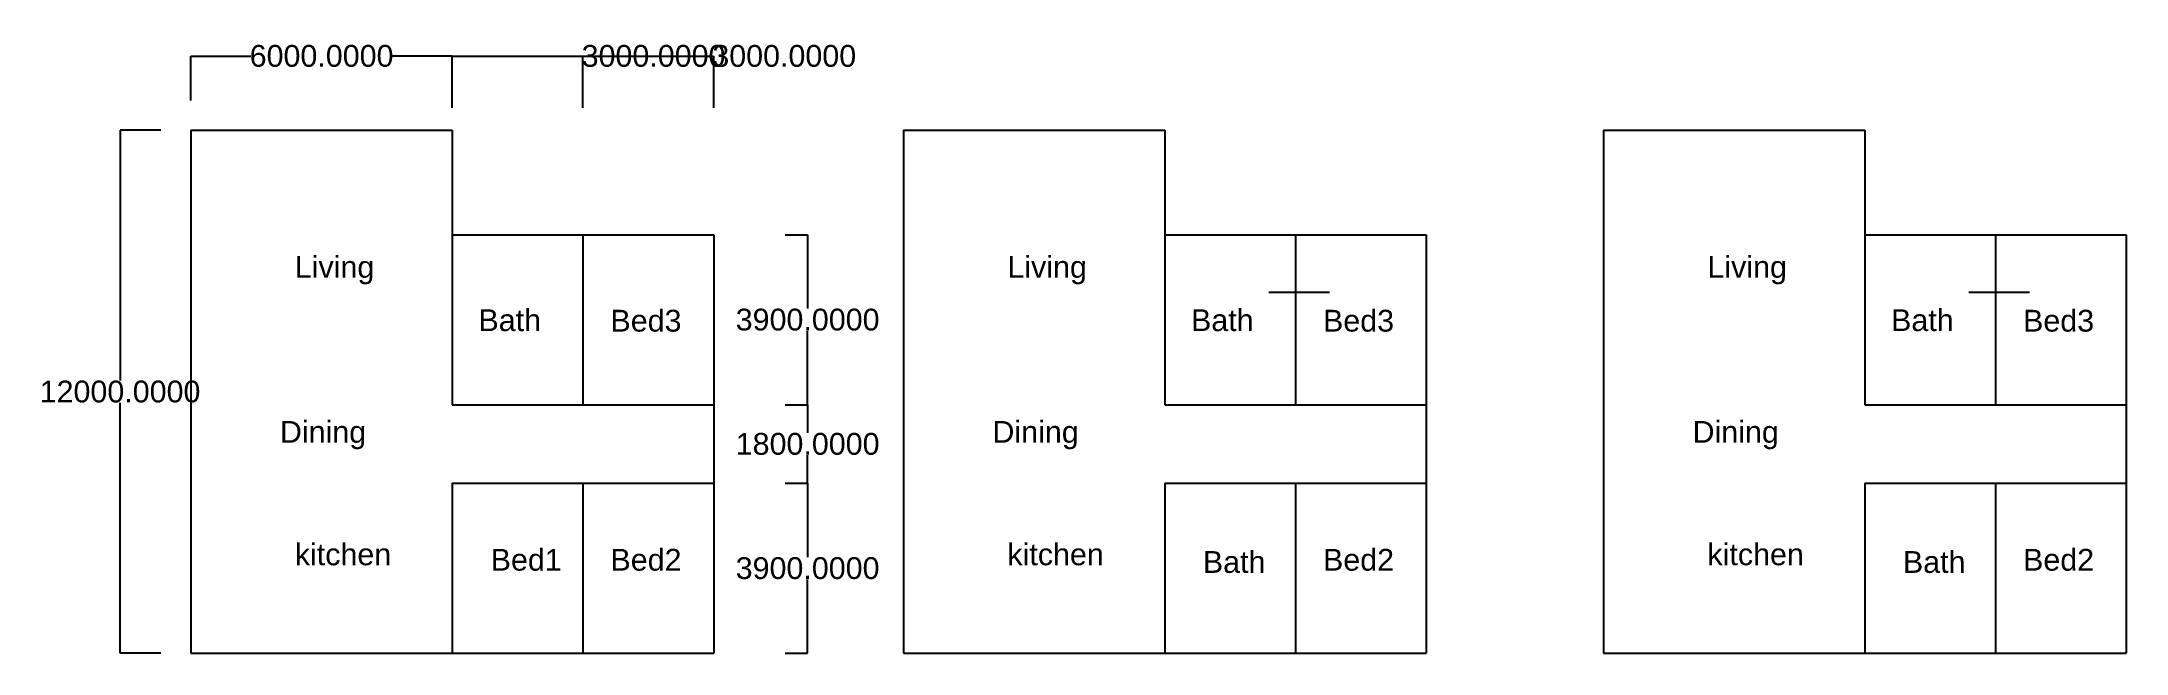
# Model space of a CAD drawing. Header units: inches. Extents: x -3393 to 44455, y -8977 to 5049.
import ezdxf

# ---------------------------------------------------------------- set-up
doc = ezdxf.new("R2010")
doc.units = ezdxf.units.IN
doc.header["$MEASUREMENT"] = 0
doc.styles.get("Standard").update_dxf_attribs({"font": 'arial.ttf'})
doc.dimstyles.get("Standard").update_dxf_attribs({"dimtxt": 0.18, "dimasz": 0.18, "dimexe": 0.18, "dimexo": 0.0625, "dimgap": 0.09, "dimtad": 0, "dimtih": 1, "dimtoh": 1, "dimdec": 4, "dimzin": 0, "dimdsep": 46, "dimtxsty": 'Standard', "dimcen": 0.09, "dimadec": 0, "dimazin": 0, "dimtfac": 1, "dimtdec": 4, "dimtofl": 0, "dimtmove": 0, "dimatfit": 3, "dimfxl": 1, "dimtolj": 1, "dimtzin": 0, "dimarcsym": 0})

# ---------------------------------------------------------------- blocks, each defined once
blk = doc.blocks.new('*D2')
at = {"color": 0, "lineweight": -2, "transparency": 16777216}
for p, q in [((-658.2896957307038, 3022.67201536152), (-1595.037588093382, 3022.672015361519)), ((-1594.857588093382, 3022.492015361519), (-1594.857588093381, -2721.951490777637)), ((-1594.857588093379, -8977.147984638485), (-1594.857588093381, -3232.704478499329)), ((-658.2896957307046, -8977.327984638485), (-1595.03758809338, -8977.327984638485))]:
    blk.add_line(p, q, dxfattribs=at)
at = {"color": 0, "transparency": 16777216}
for points in [[(-1594.887588093382, 3022.492015361519), (-1594.827588093382, 3022.492015361519), (-1594.857588093382, 3022.672015361519)], [(-1594.887588093379, -8977.147984638485), (-1594.82758809338, -8977.147984638485), (-1594.857588093379, -8977.327984638485)]]:
    blk.add_solid(points, dxfattribs=at)
at = {"layer": 'Defpoints', "color": 0, "transparency": 16777216}
for p in [(-1594.857588093382, 3022.672015361519), (-658.2271957307038, 3022.67201536152), (-658.2271957307046, -8977.327984638485)]:
    blk.add_point(p, dxfattribs=at)
at = {"color": 0, "transparency": 16777216, "insert": (-1594.857588093381, -2977.327984638482), "char_height": 500, "attachment_point": 5}
blk.add_mtext('\\A1;12000.0000', dxfattribs=at)
blk = doc.blocks.new('*D3')
at = {"color": 0, "lineweight": -2, "transparency": 16777216}
for p, q in [((31.06183168265116, 3698.935599129038), (31.06183168265123, 4720.955449883746)), ((31.24183168265123, 4720.775449883746), (1409.894069063279, 4720.775449883746)), ((6030.881831682652, 4720.775449883746), (4652.229594302024, 4720.775449883746)), ((6031.061831682652, 3698.935599129038), (6031.061831682652, 4720.955449883746))]:
    blk.add_line(p, q, dxfattribs=at)
at = {"color": 0, "transparency": 16777216}
for points in [[(31.24183168265123, 4720.805449883745), (31.24183168265123, 4720.745449883746), (31.06183168265123, 4720.775449883746)], [(6030.881831682652, 4720.805449883745), (6030.881831682652, 4720.745449883746), (6031.061831682652, 4720.775449883746)]]:
    blk.add_solid(points, dxfattribs=at)
at = {"layer": 'Defpoints', "color": 0, "transparency": 16777216}
for p in [(6031.061831682652, 4720.775449883746), (31.06183168265116, 3698.873099129038), (6031.061831682652, 3698.873099129038)]:
    blk.add_point(p, dxfattribs=at)
at = {"color": 0, "transparency": 16777216, "insert": (3031.061831682652, 4720.775449883746), "char_height": 500, "attachment_point": 5}
blk.add_mtext('\\A1;6000.0000', dxfattribs=at)
blk = doc.blocks.new('*D4')
at = {"color": 0, "lineweight": -2, "transparency": 16777216}
for p, q in [((6030.881831682652, 3533.354440738873), (6030.881831682652, 4720.745449883746)), ((6031.061831682652, 4720.565449883746), (9030.701831682652, 4720.565449883746)), ((9030.881831682653, 3533.354440738873), (9030.881831682653, 4720.745449883746)), ((9030.881831682653, 4720.565449883746), (9031.061831682653, 4720.565449883746))]:
    blk.add_line(p, q, dxfattribs=at)
at = {"color": 0, "transparency": 16777216}
for points in [[(6031.061831682652, 4720.595449883745), (6031.061831682652, 4720.535449883746), (6030.881831682652, 4720.565449883746)], [(9030.701831682652, 4720.595449883745), (9030.701831682652, 4720.535449883746), (9030.881831682653, 4720.565449883746)]]:
    blk.add_solid(points, dxfattribs=at)
at = {"layer": 'Defpoints', "color": 0, "transparency": 16777216}
for p in [(9030.881831682653, 4720.565449883746), (6030.881831682652, 3533.291940738873), (9030.881831682653, 3533.291940738873)]:
    blk.add_point(p, dxfattribs=at)
at = {"color": 0, "transparency": 16777216, "insert": (10650.69480576178, 4720.565449883746), "char_height": 500, "attachment_point": 5}
blk.add_mtext('\\A1;3000.0000', dxfattribs=at)
blk = doc.blocks.new('*D5')
at = {"color": 0, "lineweight": -2, "transparency": 16777216}
for p, q in [((9030.881831682653, 3533.144440738873), (9030.881831682653, 4720.535449883746)), ((9031.061831682653, 4720.355449883746), (12030.70183168265, 4720.355449883746)), ((12030.88183168265, 3533.144440738873), (12030.88183168265, 4720.535449883746)), ((12030.88183168265, 4720.355449883746), (12031.06183168265, 4720.355449883746))]:
    blk.add_line(p, q, dxfattribs=at)
at = {"color": 0, "transparency": 16777216}
for points in [[(9031.061831682653, 4720.385449883745), (9031.061831682653, 4720.325449883746), (9030.881831682653, 4720.355449883746)], [(12030.70183168265, 4720.385449883745), (12030.70183168265, 4720.325449883746), (12030.88183168265, 4720.355449883746)]]:
    blk.add_solid(points, dxfattribs=at)
at = {"layer": 'Defpoints', "color": 0, "transparency": 16777216}
for p in [(12030.88183168265, 4720.355449883746), (9030.881831682653, 3533.081940738873), (12030.88183168265, 3533.081940738873)]:
    blk.add_point(p, dxfattribs=at)
at = {"color": 0, "transparency": 16777216, "insert": (13650.69480576178, 4720.355449883746), "char_height": 500, "attachment_point": 5}
blk.add_mtext('\\A1;3000.0000', dxfattribs=at)
blk = doc.blocks.new('*D6')
at = {"color": 0, "lineweight": -2, "transparency": 16777216}
for p, q in [((13674.70726724474, 622.6720153615195), (14187.57737209992, 622.6720153615196)), ((14187.39737209991, 622.4920153615196), (14187.39737209991, -1071.780958717608)), ((14187.39737209991, -3277.147984638482), (14187.39737209991, -1582.875010559354)), ((13674.70726724474, -3277.327984638482), (14187.57737209992, -3277.327984638482))]:
    blk.add_line(p, q, dxfattribs=at)
at = {"color": 0, "transparency": 16777216}
for points in [[(14187.36737209991, 622.4920153615196), (14187.42737209992, 622.4920153615196), (14187.39737209991, 622.6720153615196)], [(14187.36737209991, -3277.147984638482), (14187.42737209992, -3277.147984638482), (14187.39737209991, -3277.327984638482)]]:
    blk.add_solid(points, dxfattribs=at)
at = {"layer": 'Defpoints', "color": 0, "transparency": 16777216}
for p in [(13674.64476724474, 622.6720153615195), (14187.39737209991, 622.6720153615196), (13674.64476724474, -3277.327984638482)]:
    blk.add_point(p, dxfattribs=at)
at = {"color": 0, "transparency": 16777216, "insert": (14187.39737209991, -1327.327984638485), "char_height": 500, "attachment_point": 5}
blk.add_mtext('\\A1;3900.0000', dxfattribs=at)
blk = doc.blocks.new('*D7')
at = {"color": 0, "lineweight": -2, "transparency": 16777216}
for p, q in [((13674.70726724474, -5077.327984638483), (14187.19737209991, -5077.327984638483)), ((14187.01737209991, -5077.507984638483), (14187.01737209991, -6771.780958717613)), ((14187.01737209991, -8977.147984638486), (14187.01737209991, -7282.875010559359)), ((13674.70726724474, -8977.327984638487), (14187.19737209991, -8977.327984638487))]:
    blk.add_line(p, q, dxfattribs=at)
at = {"color": 0, "transparency": 16777216}
for points in [[(14186.98737209991, -5077.507984638483), (14187.04737209991, -5077.507984638483), (14187.01737209991, -5077.327984638483)], [(14186.98737209991, -8977.147984638486), (14187.04737209991, -8977.147984638486), (14187.01737209991, -8977.327984638487)]]:
    blk.add_solid(points, dxfattribs=at)
at = {"layer": 'Defpoints', "color": 0, "transparency": 16777216}
for p in [(13674.64476724474, -5077.327984638483), (14187.01737209991, -5077.327984638483), (13674.64476724474, -8977.327984638487)]:
    blk.add_point(p, dxfattribs=at)
at = {"color": 0, "transparency": 16777216, "insert": (14187.0173720999, -7027.327984638488), "char_height": 500, "attachment_point": 5}
blk.add_mtext('\\A1;3900.0000', dxfattribs=at)
blk = doc.blocks.new('*D8')
at = {"color": 0, "lineweight": -2, "transparency": 16777216}
for p, q in [((13674.70726724474, -3277.327984638482), (14187.75737209991, -3277.327984638482)), ((14187.57737209991, -3277.507984638482), (14187.57737209991, -3921.951490777637)), ((14187.57737209991, -5077.147984638483), (14187.57737209991, -4432.704478499329)), ((13674.70726724474, -5077.327984638483), (14187.75737209991, -5077.327984638483))]:
    blk.add_line(p, q, dxfattribs=at)
at = {"color": 0, "transparency": 16777216}
for points in [[(14187.54737209991, -3277.507984638482), (14187.60737209991, -3277.507984638482), (14187.57737209991, -3277.327984638482)], [(14187.54737209991, -5077.147984638483), (14187.60737209991, -5077.147984638483), (14187.57737209991, -5077.327984638483)]]:
    blk.add_solid(points, dxfattribs=at)
at = {"layer": 'Defpoints', "color": 0, "transparency": 16777216}
for p in [(13674.64476724474, -3277.327984638482), (14187.57737209991, -3277.327984638482), (13674.64476724474, -5077.327984638483)]:
    blk.add_point(p, dxfattribs=at)
at = {"color": 0, "transparency": 16777216, "insert": (14187.5773720999, -4177.327984638486), "char_height": 500, "attachment_point": 5}
blk.add_mtext('\\A1;1800.0000', dxfattribs=at)

msp = doc.modelspace()

# ---------------------------------------------------------------- linework, layer by layer
for p, q in [((31.06183168265116, 3022.672015361519), (31.06183168264899, -8977.327984638481)), ((31.06183168265116, 3022.672015361519), (6031.061831682652, 3022.672015361519)), ((6031.061831682653, 3022.672015361519), (6031.061831682649, -3277.327984638481)), ((16386.79379561994, 3022.672015361519), (16386.79379561993, -8977.327984638481)), ((16386.79379561994, 3022.672015361519), (22386.79379561994, 3022.672015361519)), ((22386.79379561994, 3022.672015361519), (22386.79379561994, -3277.327984638481)), ((32455.48989558574, 3022.672015361519), (32455.48989558574, -8977.327984638481)), ((32455.48989558574, 3022.672015361519), (38455.48989558574, 3022.672015361519)), ((38455.48989558574, 3022.672015361519), (38455.48989558574, -3277.327984638481)), ((6031.061831682652, 622.6720153615189), (12031.06183168265, 622.6720153615189)), ((9031.061831682651, 622.6720153615173), (9031.06183168265, -3277.327984638481)), ((12031.06183168265, 622.6720153615167), (12031.06183168265, -8977.327984638483)), ((22386.79379561994, 622.6720153615189), (28386.79379561994, 622.6720153615189)), ((25386.79379561994, 622.6720153615173), (25386.79379561994, -3277.327984638481)), ((28386.79379561994, 622.6720153615167), (28386.79379561994, -8977.327984638483)), ((38455.48989558574, 622.6720153615189), (44455.48989558574, 622.6720153615189)), ((41455.48989558574, 622.6720153615173), (41455.48989558574, -3277.327984638481)), ((44455.48989558574, 622.6720153615167), (44455.48989558574, -8977.327984638483)), ((24770.68454654666, -692.3581826881418), (26167.08875629923, -692.3581826881418)), ((40839.38064651247, -692.3581826881418), (42235.78485626503, -692.3581826881418)), ((6031.061831682649, -3277.327984638481), (12031.06183168265, -3277.327984638481)), ((22386.79379561994, -3277.327984638481), (28386.79379561994, -3277.327984638481)), ((38455.48989558574, -3277.327984638481), (44455.48989558574, -3277.327984638481)), ((6031.061831682649, -5077.327984638481), (6031.061831682649, -8977.327984638481)), ((6031.061831682649, -5077.327984638481), (12031.06183168265, -5077.327984638483)), ((9031.06183168265, -5077.327984638482), (9031.06183168265, -8977.327984638483)), ((22386.79379561994, -5077.327984638481), (22386.79379561994, -8977.327984638481)), ((22386.79379561994, -5077.327984638481), (28386.79379561994, -5077.327984638483)), ((25386.79379561994, -5077.327984638482), (25386.79379561994, -8977.327984638483)), ((38455.48989558574, -5077.327984638481), (38455.48989558574, -8977.327984638481)), ((38455.48989558574, -5077.327984638481), (44455.48989558574, -5077.327984638483)), ((41455.48989558574, -5077.327984638482), (41455.48989558574, -8977.327984638483)), ((31.06183168264899, -8977.327984638481), (12031.06183168265, -8977.327984638483)), ((16386.79379561993, -8977.327984638481), (28386.79379561994, -8977.327984638483)), ((32455.48989558574, -8977.327984638481), (44455.48989558574, -8977.327984638483))]:
    msp.add_line(p, q)

# ---------------------------------------------------------------- texts
at = {"char_height": 500, "attachment_point": 1}
for s, insert in [('Living', (2416.649964311859, 133.7051377803)), ('Living', (18772.38192824915, 133.7051377803)), ('Living', (34841.07802821495, 133.7051377803)), ('Bath', (6631.520264674124, -1087.412772434531)), ('Bed3', (9661.339950504916, -1099.623912094728)), ('Bath', (22987.25222861141, -1087.412772434531)), ('Bed3', (26017.0719144422, -1099.623912094728)), ('Bath', (39055.94832857721, -1087.412772434531)), ('Bed3', (42085.76801440801, -1099.623912094728)), ('Dining', (2074.573629741177, -3649.714968251894)), ('Dining', (18430.30559367847, -3649.714968251894)), ('Dining', (34499.00169364427, -3649.714968251894)), ('kitchen', (2416.649964311857, -6458.286205570388)), ('Bed1', (6912.511618031625, -6582.443499874411)), ('Bed2', (9661.339950504916, -6582.443499874411)), ('kitchen', (18772.38192824915, -6458.286205570388)), ('Bath', (23259.11843569329, -6633.306171555625)), ('Bed2', (26017.0719144422, -6582.443499874411)), ('kitchen', (34841.07802821495, -6458.286205570388)), ('Bath', (39327.8145356591, -6633.306171555625)), ('Bed2', (42085.76801440801, -6582.443499874411))]:
    msp.add_mtext_dynamic_manual_height_columns(s, width=1915.624790958158, gutter_width=1, heights=[0], dxfattribs=dict(at, insert=insert))

# ---------------------------------------------------------------- dimensions: what is measured, and where the dimension line sits
for base, p1, p2, picture, middle in [((6031.061831682652, 4720.775449883746), (31.06183168265116, 3698.873099129038), (6031.061831682652, 3698.873099129038), '*D3', (3031.061831682652, 4720.775449883746)), ((9030.881831682653, 4720.565449883746), (6030.881831682652, 3533.291940738873), (9030.881831682653, 3533.291940738873), '*D4', (10650.69480576178, 4720.565449883746)), ((12030.88183168265, 4720.355449883746), (9030.881831682653, 3533.081940738873), (12030.88183168265, 3533.081940738873), '*D5', (13650.69480576178, 4720.355449883746))]:
    dim = msp.add_linear_dim(base=base, p1=p1, p2=p2, dimstyle='Standard', override={"dimtxt": 500})
    dim.commit()
    dim.dimension.update_dxf_attribs({"geometry": picture, "text_midpoint": middle})
for base, p1, p2, picture, middle in [((-1594.857588093382, 3022.672015361519), (-658.2271957307044, -8977.327984638481), (-658.2271957307036, 3022.672015361519), '*D2', (-1594.857588093381, -2977.327984638482)), ((14187.39737209991, 622.6720153615196), (13674.64476724473, -3277.32798463848), (13674.64476724473, 622.6720153615192), '*D6', (14187.39737209991, -1327.327984638485)), ((14187.57737209991, -3277.327984638482), (13674.64476724473, -5077.327984638481), (13674.64476724473, -3277.32798463848), '*D8', (14187.5773720999, -4177.327984638486)), ((14187.01737209991, -5077.327984638483), (13674.64476724473, -8977.327984638483), (13674.64476724473, -5077.327984638481), '*D7', (14187.0173720999, -7027.327984638488))]:
    dim = msp.add_linear_dim(base=base, p1=p1, p2=p2, angle=90, dimstyle='Standard', override={"dimtxt": 500})
    dim.commit()
    dim.dimension.update_dxf_attribs({"geometry": picture, "text_midpoint": middle})

doc.saveas('drawing.dxf')
